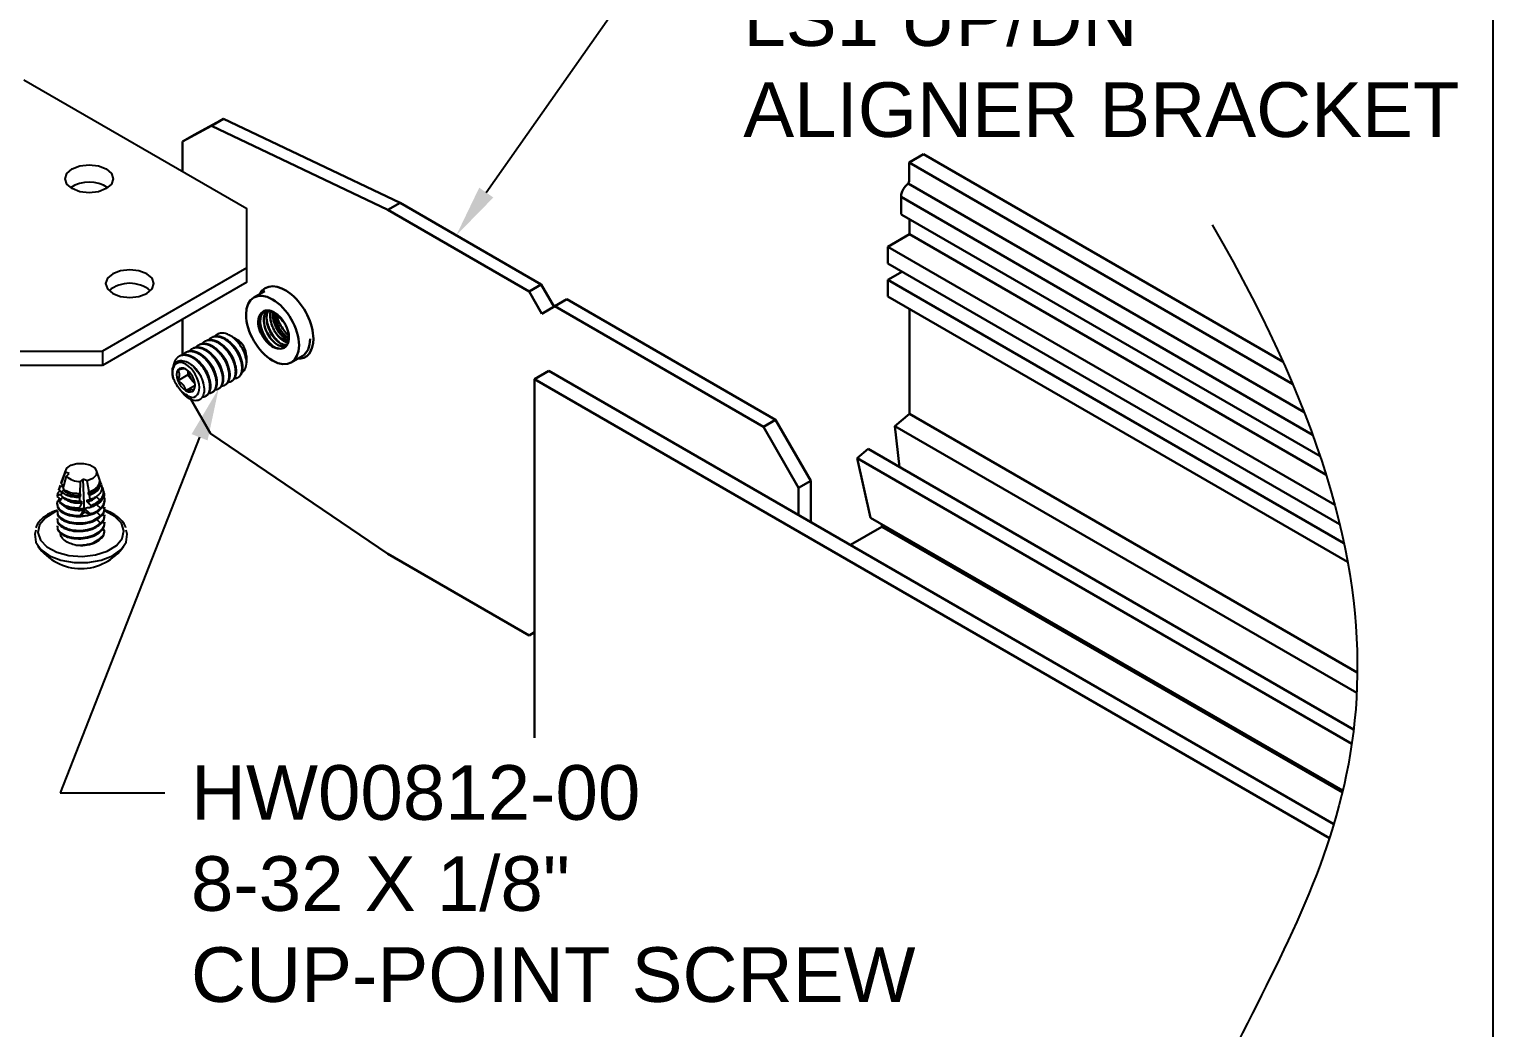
# Model space of a CAD drawing. Extents: x -1.2 to 11.7, y -13.3 to 0.
# Drawn here: x 6.42 to 11.46, y -6.91 to -3.47 of the extents above; entities that cross this region are included whole.
import ezdxf
from ezdxf import colors
from ezdxf.entities.mleader import LeaderData, LeaderLine
from ezdxf.math import Vec2, Vec3

# ---------------------------------------------------------------- set-up
doc = ezdxf.new("R2010")
doc.units = 0
doc.header["$LTSCALE"] = 0.5
doc.header["$MEASUREMENT"] = 0
for name, color, linetype in [('Brackets', 181, 'CONTINUOUS'), ('Dimension', 10, 'CONTINUOUS'), ('FAB DWG', 221, 'CONTINUOUS'), ('Hardware', 242, 'CONTINUOUS'), ('Housing', 150, 'CONTINUOUS'), ('Mounting', 4, 'CONTINUOUS')]:
    doc.layers.add(name, color=color, linetype=linetype)
doc.layers.add('Text-Unprinted', color=131, linetype='CONTINUOUS', plot=False)
doc.styles.get("Standard").update_dxf_attribs({"font": 'arial.ttf'})

msp = doc.modelspace()

# ---------------------------------------------------------------- linework, layer by layer
at = {"layer": 'Brackets', "lineweight": 30, "transparency": 16777216, "extrusion": (1.72083e-15, 0.816497, 0.57735)}
for p, q in [((6.9442, -3.8584), (7.0437, -3.8041)), ((6.9859, -3.8343), (7.0854, -3.78)), ((7.0854, -3.78), (7.0437, -3.8041)), ((7.0437, -3.8041), (7.6513, -4.0935)), ((7.0854, -3.78), (7.693, -4.0694)), ((6.9859, -3.8343), (6.9442, -3.8584)), ((6.9442, -3.9611), (6.9442, -3.8584)), ((7.693, -4.0694), (7.6513, -4.0935)), ((7.693, -4.0694), (8.1791, -4.3501)), ((7.6513, -4.0935), (8.1374, -4.3742)), ((7.1894, -4.3949), (7.2275, -4.3729)), ((8.1791, -4.3501), (8.1374, -4.3742)), ((8.1374, -4.3742), (8.1816, -4.4507)), ((8.1791, -4.3501), (8.2233, -4.4266)), ((8.1816, -4.4507), (8.2258, -4.4252)), ((8.2675, -4.4011), (8.2258, -4.4252)), ((8.2258, -4.4252), (8.944, -4.8398)), ((8.2675, -4.4011), (8.9857, -4.8158)), ((6.9442, -4.5929), (6.9442, -4.4695)), ((7.3184, -4.6184), (7.3565, -4.5963)), ((7.0406, -4.8632), (6.9726, -4.7454)), ((8.9857, -4.8158), (8.944, -4.8398)), ((8.9857, -4.8158), (9.1072, -5.0262)), ((7.6513, -5.2774), (7.0406, -4.8632)), ((8.944, -4.8398), (9.0655, -5.0503)), ((9.1072, -5.0262), (9.0655, -5.0503)), ((9.1072, -5.0262), (9.1072, -5.1675)), ((9.0655, -5.0503), (9.0655, -5.1434)), ((8.1374, -5.5581), (7.6513, -5.2774)), ((8.156, -5.5473), (8.1374, -5.5581))]:
    msp.add_line(p, q, dxfattribs=at)
at = {"layer": 'Brackets', "lineweight": 30, "transparency": 16777216, "extrusion": (-6.4674e-17, -1.65537e-16, -1)}
msp.add_ellipse((7.2539, -4.5066), major_axis=(-0.0645, 0.1117), ratio=0.57735, start_param=-0.785398, end_param=2.356194, dxfattribs=at)
at = {"layer": 'Brackets', "lineweight": 30, "transparency": 16777216}
for centre, major_axis, start_param, end_param in [((7.2977, -4.4813), (-0.0685, 0.1186), -2.356194, 0.343428), ((7.2539, -4.5066), (-0.035, 0.0606), 0.094528, 0.785398), ((7.2539, -4.5066), (0.035, -0.0606), -2.356194, -0.33992), ((7.292, -4.4846), (0.035, -0.0606), -1.337844, -0.443283), ((7.2977, -4.4813), (0.0685, -0.1186), -0.343428, 0.785398)]:
    msp.add_ellipse(centre, major_axis=major_axis, ratio=0.57735, start_param=start_param, end_param=end_param, dxfattribs=at)
at = {"layer": 'Brackets', "lineweight": 30, "transparency": 16777216, "extrusion": (-1.64541e-16, -1.59096e-16, -1)}
msp.add_ellipse((7.2539, -4.5066), major_axis=(0.0645, -0.1117), ratio=0.57735, start_param=-0.785398, end_param=2.356194, dxfattribs=at)
at = {"layer": 'Brackets', "lineweight": 30, "transparency": 16777216, "extrusion": (-2.44089e-16, -7.6826e-17, -1)}
msp.add_ellipse((7.2539, -4.5066), major_axis=(0.041, -0.071), ratio=0.57735, start_param=-1.842693, end_param=-1.057295, dxfattribs=at)
at = {"layer": 'Brackets', "lineweight": 30, "transparency": 16777216, "extrusion": (-9.61481e-17, -5.55112e-17, -1)}
msp.add_ellipse((7.292, -4.4846), major_axis=(0.0645, -0.1117), ratio=0.57735, start_param=-0.785398, end_param=0, dxfattribs=at)
at = {"layer": 'Brackets', "lineweight": 30, "transparency": 16777216}
for points, knots in [([(7.2752, -4.5705), (7.2699, -4.5701), (7.2641, -4.5681), (7.252, -4.561), (7.246, -4.5559), (7.2347, -4.5434), (7.2296, -4.5361), (7.2208, -4.5201), (7.2172, -4.5115), (7.2125, -4.4942), (7.2113, -4.4858), (7.2114, -4.4766), (7.2114, -4.4753), (7.2115, -4.474)], [0, 0, 0, 0, 0.0272811, 0.0272811, 0.0550337, 0.0550337, 0.0823102, 0.0823102, 0.1100262, 0.1100262, 0.1372993, 0.1372993, 0.1418598, 0.1418598, 0.1418598, 0.1418598]), ([(7.2115, -4.474), (7.2118, -4.4675), (7.2131, -4.4616), (7.2174, -4.4512), (7.2205, -4.4468), (7.2242, -4.4436)], [0.14185978, 0.14185978, 0.14185978, 0.14185978, 0.16497891, 0.16497891, 0.18834457, 0.18834457, 0.18834457, 0.18834457]), ([(7.2157, -4.4482), (7.2178, -4.4457), (7.2199, -4.444), (7.2265, -4.44), (7.232, -4.4387), (7.2446, -4.4395), (7.2515, -4.4418), (7.2627, -4.448), (7.2667, -4.4507), (7.2747, -4.4571), (7.2786, -4.4608), (7.2823, -4.4648)], [0.0808121, 0.0808121, 0.0808121, 0.0808121, 0.1057181, 0.1057181, 0.1674943, 0.1674943, 0.2326635, 0.2326635, 0.2699734, 0.2699734, 0.3074153, 0.3074153, 0.3074153, 0.3074153]), ([(7.2965, -4.4859), (7.2941, -4.482), (7.2915, -4.4783), (7.283, -4.4674), (7.2765, -4.461), (7.2631, -4.4507), (7.2563, -4.4469), (7.243, -4.4423), (7.2366, -4.4414), (7.2251, -4.4427), (7.22, -4.4448), (7.2157, -4.4482)], [0.6437001, 0.6437001, 0.6437001, 0.6437001, 0.6574438, 0.6574438, 0.6852398, 0.6852398, 0.7122749, 0.7122749, 0.7385172, 0.7385172, 0.764311, 0.764311, 0.764311, 0.764311]), ([(7.224, -4.4667), (7.2238, -4.4703), (7.2239, -4.4741), (7.2249, -4.4863), (7.2269, -4.495), (7.233, -4.5121), (7.237, -4.5202), (7.2467, -4.5354), (7.2522, -4.5422), (7.2639, -4.5532), (7.2699, -4.5573), (7.2817, -4.5627), (7.2873, -4.5638), (7.2973, -4.5627), (7.3016, -4.5605), (7.3051, -4.5568), (7.3053, -4.5565), (7.3055, -4.5563)], [0.370611, 0.370611, 0.370611, 0.370611, 0.3834609, 0.3834609, 0.411155, 0.411155, 0.4382411, 0.4382411, 0.4659552, 0.4659552, 0.4930275, 0.4930275, 0.5207618, 0.5207618, 0.5478221, 0.5478221, 0.5496492, 0.5496492, 0.5496492, 0.5496492]), ([(7.2317, -4.442), (7.2291, -4.4458), (7.2271, -4.4503), (7.2248, -4.459), (7.2242, -4.4627), (7.224, -4.4667)], [0.33578526, 0.33578526, 0.33578526, 0.33578526, 0.35635921, 0.35635921, 0.37061103, 0.37061103, 0.37061103, 0.37061103]), ([(7.3046, -4.5573), (7.3027, -4.5577), (7.3008, -4.5579), (7.2934, -4.5577), (7.2877, -4.556), (7.2757, -4.5494), (7.2696, -4.5446), (7.2582, -4.5325), (7.253, -4.5253), (7.2439, -4.5096), (7.2402, -4.5011), (7.2351, -4.4839), (7.2337, -4.4753), (7.2334, -4.4652), (7.2334, -4.4632), (7.2336, -4.4612)], [0.4283667, 0.4283667, 0.4283667, 0.4283667, 0.4391894, 0.4391894, 0.4664686, 0.4664686, 0.4939308, 0.4939308, 0.5212155, 0.5212155, 0.5486422, 0.5486422, 0.5759336, 0.5759336, 0.5829922, 0.5829922, 0.5829922, 0.5829922]), ([(7.2336, -4.4612), (7.2339, -4.4555), (7.2349, -4.4502), (7.2371, -4.4443), (7.2376, -4.4431), (7.2381, -4.442)], [0.58299217, 0.58299217, 0.58299217, 0.58299217, 0.60332517, 0.60332517, 0.60848319, 0.60848319, 0.60848319, 0.60848319]), ([(7.2459, -4.4539), (7.2457, -4.4581), (7.2459, -4.4624), (7.2473, -4.4753), (7.2494, -4.4841), (7.2545, -4.4974), (7.2566, -4.5021), (7.2611, -4.5106), (7.2635, -4.5145), (7.2661, -4.5183)], [0.31479322, 0.31479322, 0.31479322, 0.31479322, 0.32045599, 0.32045599, 0.33113607, 0.33113607, 0.33697009, 0.33697009, 0.34231083, 0.34231083, 0.34231083, 0.34231083]), ([(7.2473, -4.4438), (7.2472, -4.4442), (7.2471, -4.4447), (7.2464, -4.4479), (7.2461, -4.4509), (7.2459, -4.4539)], [0.309942774, 0.309942774, 0.309942774, 0.309942774, 0.310582825, 0.310582825, 0.314793221, 0.314793221, 0.314793221, 0.314793221]), ([(7.3097, -4.543), (7.3082, -4.5424), (7.3066, -4.5417), (7.2996, -4.538), (7.2939, -4.5339), (7.2832, -4.5233), (7.2781, -4.517), (7.2688, -4.5025), (7.2647, -4.4945), (7.2586, -4.478), (7.2565, -4.4697), (7.2547, -4.4562), (7.2545, -4.4512), (7.2547, -4.4466)], [0.1369066, 0.1369066, 0.1369066, 0.1369066, 0.1441572, 0.1441572, 0.1696395, 0.1696395, 0.1954074, 0.1954074, 0.2221503, 0.2221503, 0.2485381, 0.2485381, 0.266115, 0.266115, 0.266115, 0.266115]), ([(7.2597, -4.4492), (7.2598, -4.4501), (7.2599, -4.4511), (7.2611, -4.4613), (7.2636, -4.4708), (7.2706, -4.4889), (7.2753, -4.498), (7.2869, -4.515), (7.2932, -4.5221), (7.3031, -4.5307), (7.3067, -4.5334), (7.3104, -4.5357)], [0.11971588, 0.11971588, 0.11971588, 0.11971588, 0.1217089, 0.1217089, 0.13975364, 0.13975364, 0.15645386, 0.15645386, 0.1716941, 0.1716941, 0.17956709, 0.17956709, 0.17956709, 0.17956709]), ([(7.2657, -4.4529), (7.2664, -4.4553), (7.2671, -4.4577), (7.2701, -4.4671), (7.273, -4.4742), (7.2801, -4.4885), (7.2844, -4.4957), (7.2935, -4.5089), (7.2985, -4.515), (7.3058, -4.5227), (7.3081, -4.525), (7.3103, -4.5271)], [3.4890389, 3.4890389, 3.4890389, 3.4890389, 3.5767861, 3.5767861, 3.8181039, 3.8181039, 4.0679932, 4.0679932, 4.3172574, 4.3172574, 4.4320235, 4.4320235, 4.4320235, 4.4320235]), ([(7.2661, -4.5183), (7.2711, -4.5256), (7.2768, -4.5321), (7.2886, -4.5423), (7.2946, -4.5461), (7.303, -4.5493), (7.3055, -4.55), (7.308, -4.5503)], [0, 0, 0, 0, 0.02756363, 0.02756363, 0.05479452, 0.05479452, 0.06707465, 0.06707465, 0.06707465, 0.06707465]), ([(7.3097, -4.5209), (7.3108, -4.5287), (7.311, -4.5379), (7.3075, -4.553), (7.3048, -4.5585), (7.2971, -4.567), (7.2921, -4.5698), (7.2828, -4.5714), (7.2791, -4.5713), (7.2752, -4.5705)], [0, 0, 0, 0, 0.02686857, 0.02686857, 0.04786136, 0.04786136, 0.06949624, 0.06949624, 0.08243769, 0.08243769, 0.08243769, 0.08243769])]:
    msp.add_open_spline(points, degree=3, knots=knots, dxfattribs=at)
for points, weights, knots in [([(7.257, -4.5639), (7.2381, -4.549), (7.2249, -4.5234), (7.2142, -4.5028), (7.2114, -4.4817)], [0.981239476971, 0.934837155662, 1, 0.946926223373, 0.967862127937], [0.40119959, 0.40119959, 0.40119959, 0.40833333, 0.40833333, 0.41414362, 0.41414362, 0.41414362]), ([(7.2791, -4.5512), (7.2602, -4.5362), (7.247, -4.5106), (7.2363, -4.4901), (7.2335, -4.469)], [0.981239476979, 0.934837155656, 1, 0.946926223363, 0.967862127944], [0.46786626, 0.46786626, 0.46786626, 0.475, 0.475, 0.48081028, 0.48081028, 0.48081028]), ([(7.303, -4.5398), (7.283, -4.5248), (7.2691, -4.4979), (7.2558, -4.4721), (7.2548, -4.4467)], [0.986116050117, 0.931605709243, 1, 0.934405970128, 0.981858454466], [0.53417916, 0.53417916, 0.53417916, 0.54166667, 0.54166667, 0.54884761, 0.54884761, 0.54884761])]:
    msp.add_rational_spline(points, weights, degree=2, knots=knots, dxfattribs=at)
at = {"layer": 'Dimension', "transparency": 16777216}
msp.add_open_spline([(10.4894, -4.1445), (11.2953, -5.5314), (10.5959, -6.9226), (9.8965, -8.3138), (11.0604, -9.9153)], degree=3, knots=[0.08847, 0.08847, 0.08847, 0.08847, 1, 2, 2, 2, 2], dxfattribs=at)
at = {"layer": 'Hardware', "linetype": 'Continuous', "lineweight": 25, "transparency": 16777216, "extrusion": (1.72083e-15, 0.816497, 0.57735)}
for p, q in [((7.0445, -4.5329), (7.0417, -4.5345)), ((7.0652, -4.5209), (7.0638, -4.5217)), ((7.116, -4.5306), (7.1071, -4.5254)), ((7.1324, -4.5401), (7.1206, -4.5332)), ((6.9561, -4.5839), (6.9533, -4.5855)), ((6.9782, -4.5711), (6.9754, -4.5727)), ((7.0003, -4.5584), (6.9975, -4.56)), ((7.0224, -4.5456), (7.0196, -4.5472)), ((6.934, -4.5967), (6.9312, -4.5983)), ((7.1642, -4.5951), (7.1642, -4.6203)), ((6.9626, -4.6614), (6.928, -4.6813)), ((6.9626, -4.6469), (6.9626, -4.6614)), ((6.9626, -4.6614), (6.9764, -4.6785)), ((6.9764, -4.6785), (6.9873, -4.6921)), ((7.1154, -4.6813), (7.1127, -4.6829)), ((7.1375, -4.6685), (7.1348, -4.6701)), ((6.9872, -4.6974), (6.9557, -4.7157)), ((7.027, -4.7323), (7.0243, -4.7339)), ((7.0491, -4.7195), (7.0464, -4.7211)), ((7.0712, -4.7068), (7.0685, -4.7084)), ((7.0933, -4.694), (7.0906, -4.6956)), ((7.0049, -4.7451), (7.0048, -4.7452))]:
    msp.add_line(p, q, dxfattribs=at)
at = {"layer": 'Hardware', "linetype": 'Continuous', "lineweight": 25, "transparency": 16777216}
for p, q in [((6.5397, -4.9956), (6.5256, -5.0352)), ((6.5256, -5.0352), (6.5291, -5.0382)), ((6.5407, -4.9905), (6.5267, -5.03)), ((6.5325, -5.0525), (6.5443, -5.0095)), ((6.554, -5.0012), (6.5397, -4.9956)), ((6.5443, -5.0095), (6.554, -5.0012)), ((6.5921, -5.0282), (6.5903, -5.0705)), ((6.6018, -5.0199), (6.5921, -5.0282)), ((6.6059, -5.1343), (6.6018, -5.0199)), ((6.6162, -5.0255), (6.6018, -5.0199)), ((6.6221, -5.065), (6.6162, -5.0255)), ((6.6579, -5.0197), (6.6475, -4.9905)), ((6.6573, -5.0362), (6.6484, -5.0497)), ((6.6592, -5.0374), (6.6592, -5.0272)), ((6.6648, -5.0391), (6.6597, -5.0247)), ((6.5216, -5.0465), (6.518, -5.0565)), ((6.5227, -5.0413), (6.5193, -5.051)), ((6.5236, -5.0416), (6.5216, -5.0465)), ((6.5259, -5.0766), (6.5292, -5.0646)), ((6.5898, -5.082), (6.5891, -5.0969)), ((6.5926, -5.0767), (6.5898, -5.082)), ((6.5903, -5.0705), (6.5915, -5.0703)), ((6.6236, -5.0753), (6.6199, -5.0718)), ((6.621, -5.0651), (6.6221, -5.065)), ((6.6259, -5.0906), (6.6236, -5.0753)), ((6.648, -5.0561), (6.6507, -5.0587)), ((6.648, -5.0816), (6.6595, -5.0926)), ((6.6722, -5.0601), (6.67, -5.054)), ((6.5121, -5.1044), (6.5121, -5.1076)), ((6.5121, -5.1299), (6.5121, -5.1331)), ((6.5204, -5.0977), (6.5327, -5.1073)), ((6.5882, -5.1186), (6.588, -5.1232)), ((6.588, -5.1232), (6.588, -5.1232)), ((6.6059, -5.1343), (6.592, -5.1461)), ((6.6264, -5.1423), (6.6059, -5.1343)), ((6.6298, -5.1164), (6.629, -5.111)), ((6.648, -5.1072), (6.662, -5.1206)), ((6.648, -5.1327), (6.662, -5.1461)), ((6.6761, -5.0948), (6.6761, -5.0916)), ((6.6761, -5.1203), (6.6761, -5.1171)), ((6.5121, -5.1554), (6.5121, -5.1586)), ((6.5121, -5.1809), (6.5121, -5.1841)), ((6.648, -5.1582), (6.662, -5.1716)), ((6.6761, -5.1459), (6.6761, -5.1427)), ((6.6761, -5.1714), (6.6761, -5.1682))]:
    msp.add_line(p, q, dxfattribs=at)
at = {"layer": 'Hardware', "linetype": 'Continuous', "lineweight": 25, "transparency": 16777216, "flags": 128}
for points in [[(6.5397, -4.9956), (6.5454, -4.9827), (6.5598, -4.9723), (6.5803, -4.9663), (6.6034, -4.9658), (6.6247, -4.9707), (6.6406, -4.9803), (6.6482, -4.9929), (6.6462, -5.0061), (6.6348, -5.0177), (6.6162, -5.0255)], [(6.5134, -5.1294), (6.5033, -5.1335), (6.4717, -5.153), (6.452, -5.1772), (6.4463, -5.2037), (6.455, -5.2299), (6.4773, -5.2533), (6.5111, -5.2716), (6.553, -5.2829), (6.5989, -5.2863), (6.6444, -5.2812), (6.685, -5.2683), (6.7166, -5.2488), (6.7363, -5.2246), (6.742, -5.1981), (6.7333, -5.1719), (6.7109, -5.1485), (6.6772, -5.1302)], [(6.4387, -5.196), (6.4351, -5.2099), (6.4388, -5.2373), (6.4562, -5.2628), (6.486, -5.2842), (6.5253, -5.2996), (6.5708, -5.3076), (6.6183, -5.3075), (6.6637, -5.2994), (6.7029, -5.2839), (6.7325, -5.2624), (6.7497, -5.2368), (6.7531, -5.2095), (6.7494, -5.1955)]]:
    msp.add_lwpolyline(points, dxfattribs=at)
at = {"layer": 'Hardware', "linetype": 'Continuous', "lineweight": 25, "transparency": 16777216}
for centre, radius, start, end in [((6.5892, -4.9653), 0.063, 224.5631, 272.6955), ((6.6369, -5.0273), 0.0223, 336.2735, 19.7425), ((6.5901, -5.0114), 0.1118, 239.0827, 268.9145), ((6.5944, -5.0103), 0.1358, 268.996, 283.6435), ((6.5941, -5.1149), 0.1334, 262.5836, 289.5865), ((6.5941, -5.1473), 0.1806, 215.0831, 324.9169)]:
    msp.add_arc(centre, radius, start, end, dxfattribs=at)
for centre, major_axis, ratio, start_param, end_param in [((7.1062, -4.5919), (-0.041, 0.071), 0.57735, -0.401026, 0), ((7.1206, -4.5836), (-0.0309, 0.0534), 0.57735, -1.337223, -0.737716), ((7.1324, -4.5768), (-0.0225, 0.0389), 0.57735, -2.356194, -0.785398), ((6.9557, -4.6788), (0.0328, -0.0568), 0.57735, -0.334458, 4.261449), ((6.9557, -4.6788), (-0.0226, 0.0391), 0.57735, -0.785398, 0.261799), ((6.9557, -4.6788), (-0.0226, 0.0391), 0.57735, 0.261799, 1.308997), ((6.9557, -4.6788), (0.0226, -0.0391), 0.57735, -1.832596, -0.785398), ((6.9557, -4.6788), (-0.0226, 0.0391), 0.57735, -1.832596, -0.785398), ((6.9902, -4.6589), (0.0195, -0.0338), 0.57735, -2.231432, -1.308997), ((6.9902, -4.6589), (0.0195, -0.0338), 0.57735, -1.308997, -0.910161), ((6.9557, -4.6788), (0.0226, -0.0391), 0.57735, 0.261799, 1.308997), ((6.9557, -4.6788), (0.0226, -0.0391), 0.57735, -0.785398, 0.261799), ((6.9638, -4.6741), (0.041, -0.071), 0.57735, -0.735972, 0.049426), ((6.5941, -4.8045), (0.0345, 0.4644), 0.11879, 2.106865, 2.124296), ((6.5941, -4.8045), (0.0435, 0.5851), 0.11879, 2.061924, 2.068646), ((6.5941, -4.8045), (0.0568, 0.413), 0.076924, 2.224563, 2.242331), ((6.5941, -4.8045), (-0.0516, 0.455), 0.087058, 2.184743, 2.202005), ((6.5941, -4.8045), (0.0345, 0.4644), 0.11879, 4.107927, 4.125516), ((6.5941, -4.8045), (0.0716, 0.5203), 0.076924, 2.179959, 2.186779), ((6.5941, -4.8045), (-0.0516, 0.455), 0.087058, 2.254986, 2.273088), ((6.5941, -4.8045), (-0.0516, 0.455), 0.087058, 2.328929, 2.348117), ((6.5941, -4.8045), (0.0345, 0.4644), 0.11879, 3.958698, 3.978337), ((6.5941, -4.8045), (0.0345, 0.4644), 0.11879, 4.035415, 4.053894), ((6.5941, -4.8045), (0.0435, 0.5851), 0.11879, 4.105801, 4.111201), ((6.5941, -4.8045), (-0.0651, 0.5733), 0.087058, 2.197793, 2.199315)]:
    msp.add_ellipse(centre, major_axis=major_axis, ratio=ratio, start_param=start_param, end_param=end_param, dxfattribs=at)
at = {"layer": 'Hardware', "linetype": 'Continuous', "lineweight": 25, "transparency": 16777216, "extrusion": (4.80741e-17, 2.77556e-17, -1)}
msp.add_ellipse((6.9557, -4.6788), major_axis=(-0.0309, 0.0534), ratio=0.57735, start_param=-2.356194, end_param=-1.570796, dxfattribs=at)
at = {"layer": 'Hardware', "linetype": 'Continuous', "lineweight": 25, "transparency": 16777216, "extrusion": (7.21111e-17, 4.16334e-17, -1)}
msp.add_ellipse((6.9617, -4.6805), major_axis=(-0.0322, 0.0559), ratio=0.57735, start_param=-2.673432, end_param=-2.22451, dxfattribs=at)
at = {"layer": 'Hardware', "linetype": 'Continuous', "lineweight": 25, "transparency": 16777216}
for points, weights, knots in [([(7.1237, -4.6733), (7.1298, -4.673), (7.1348, -4.6701), (7.1504, -4.6611), (7.149, -4.6342), (7.1476, -4.6072), (7.1292, -4.5786), (7.1109, -4.55), (7.0855, -4.5369), (7.0601, -4.5239), (7.0417, -4.5345), (7.0368, -4.5373), (7.033, -4.5417)], [0.966132343131, 0.974571886263, 1, 0.923879532511, 1, 0.923879532511, 1, 0.923879532511, 1, 0.923879532511, 1, 0.978593586385, 0.969226892414], [0.28702707, 0.28702707, 0.28702707, 0.29166667, 0.29166667, 0.30555556, 0.30555556, 0.31944444, 0.31944444, 0.33333333, 0.33333333, 0.34722222, 0.34722222, 0.35112802, 0.35112802, 0.35112802]), ([(7.1375, -4.6685), (7.1531, -4.6595), (7.1518, -4.6326), (7.1504, -4.6056), (7.132, -4.577), (7.1136, -4.5484), (7.0882, -4.5353), (7.0628, -4.5223), (7.0445, -4.5329)], [1, 0.923879532511, 1, 0.923879532511, 1, 0.923879532511, 1, 0.923879532511, 1], [0.18055556, 0.18055556, 0.18055556, 0.19444444, 0.19444444, 0.20833333, 0.20833333, 0.22222222, 0.22222222, 0.23611111, 0.23611111, 0.23611111]), ([(7.0845, -4.5173), (7.0728, -4.5165), (7.0638, -4.5217), (7.0589, -4.5245), (7.0551, -4.529)], [0.961956440463, 0.9611431332, 1, 0.978593586387, 0.969226892415], [0.22902131, 0.22902131, 0.22902131, 0.23611111, 0.23611111, 0.24001691, 0.24001691, 0.24001691]), ([(7.0353, -4.7243), (7.0414, -4.724), (7.0464, -4.7211), (7.062, -4.7121), (7.0606, -4.6852), (7.0592, -4.6583), (7.0409, -4.6296), (7.0225, -4.601), (6.9971, -4.588), (6.9717, -4.5749), (6.9533, -4.5855), (6.9485, -4.5883), (6.9446, -4.5928)], [0.966132343132, 0.974571886264, 1, 0.923879532511, 1, 0.923879532511, 1, 0.923879532511, 1, 0.923879532511, 1, 0.978593586386, 0.969226892415], [0.73147151, 0.73147151, 0.73147151, 0.73611111, 0.73611111, 0.75, 0.75, 0.76388889, 0.76388889, 0.77777778, 0.77777778, 0.79166667, 0.79166667, 0.79557247, 0.79557247, 0.79557247]), ([(7.0491, -4.7195), (7.0647, -4.7105), (7.0634, -4.6836), (7.062, -4.6567), (7.0436, -4.6281), (7.0253, -4.5994), (6.9999, -4.5864), (6.9745, -4.5733), (6.9561, -4.5839)], [1, 0.923879532511, 1, 0.923879532511, 1, 0.923879532511, 1, 0.923879532511, 1], [0.625, 0.625, 0.625, 0.63888889, 0.63888889, 0.65277778, 0.65277778, 0.66666667, 0.66666667, 0.68055556, 0.68055556, 0.68055556]), ([(7.0574, -4.7116), (7.0635, -4.7112), (7.0685, -4.7084), (7.0841, -4.6994), (7.0827, -4.6724), (7.0813, -4.6455), (7.063, -4.6169), (7.0446, -4.5883), (7.0192, -4.5752), (6.9938, -4.5621), (6.9754, -4.5727), (6.9706, -4.5756), (6.9667, -4.58)], [0.966132343132, 0.974571886263, 1, 0.923879532511, 1, 0.923879532511, 1, 0.923879532511, 1, 0.923879532511, 1, 0.978593586385, 0.969226892414], [0.6203604, 0.6203604, 0.6203604, 0.625, 0.625, 0.63888889, 0.63888889, 0.65277778, 0.65277778, 0.66666667, 0.66666667, 0.68055556, 0.68055556, 0.68446136, 0.68446136, 0.68446136]), ([(7.0712, -4.7068), (7.0868, -4.6978), (7.0855, -4.6708), (7.0841, -4.6439), (7.0657, -4.6153), (7.0474, -4.5867), (7.022, -4.5736), (6.9966, -4.5605), (6.9782, -4.5711)], [1, 0.923879532511, 1, 0.923879532511, 1, 0.923879532511, 1, 0.923879532511, 1], [0.51388889, 0.51388889, 0.51388889, 0.52777778, 0.52777778, 0.54166667, 0.54166667, 0.55555556, 0.55555556, 0.56944444, 0.56944444, 0.56944444]), ([(7.0795, -4.6988), (7.0856, -4.6985), (7.0906, -4.6956), (7.1062, -4.6866), (7.1048, -4.6597), (7.1034, -4.6327), (7.0851, -4.6041), (7.0667, -4.5755), (7.0413, -4.5624), (7.0159, -4.5494), (6.9975, -4.56), (6.9927, -4.5628), (6.9888, -4.5673)], [0.966132343131, 0.974571886262, 1, 0.923879532511, 1, 0.923879532511, 1, 0.923879532511, 1, 0.923879532511, 1, 0.978593586386, 0.969226892415], [0.50924929, 0.50924929, 0.50924929, 0.51388889, 0.51388889, 0.52777778, 0.52777778, 0.54166667, 0.54166667, 0.55555556, 0.55555556, 0.56944444, 0.56944444, 0.57335024, 0.57335024, 0.57335024]), ([(7.0933, -4.694), (7.1089, -4.685), (7.1076, -4.6581), (7.1062, -4.6312), (7.0878, -4.6025), (7.0694, -4.5739), (7.0441, -4.5609), (7.0187, -4.5478), (7.0003, -4.5584)], [1, 0.923879532511, 1, 0.923879532511, 1, 0.923879532511, 1, 0.923879532511, 1], [0.40277778, 0.40277778, 0.40277778, 0.41666667, 0.41666667, 0.43055556, 0.43055556, 0.44444444, 0.44444444, 0.45833333, 0.45833333, 0.45833333]), ([(7.1016, -4.686), (7.1077, -4.6857), (7.1127, -4.6829), (7.1283, -4.6739), (7.1269, -4.6469), (7.1255, -4.62), (7.1071, -4.5914), (7.0888, -4.5628), (7.0634, -4.5497), (7.038, -4.5366), (7.0196, -4.5472), (7.0147, -4.55), (7.0109, -4.5545)], [0.966132343131, 0.974571886263, 1, 0.923879532511, 1, 0.923879532511, 1, 0.923879532511, 1, 0.923879532511, 1, 0.978593586387, 0.969226892415], [0.39813818, 0.39813818, 0.39813818, 0.40277778, 0.40277778, 0.41666667, 0.41666667, 0.43055556, 0.43055556, 0.44444444, 0.44444444, 0.45833333, 0.45833333, 0.46223913, 0.46223913, 0.46223913]), ([(7.1154, -4.6813), (7.131, -4.6723), (7.1297, -4.6453), (7.1283, -4.6184), (7.1099, -4.5898), (7.0915, -4.5612), (7.0661, -4.5481), (7.0407, -4.535), (7.0224, -4.5456)], [1, 0.923879532511, 1, 0.923879532511, 1, 0.923879532511, 1, 0.923879532511, 1], [0.29166667, 0.29166667, 0.29166667, 0.30555556, 0.30555556, 0.31944444, 0.31944444, 0.33333333, 0.33333333, 0.34722222, 0.34722222, 0.34722222]), ([(7.1028, -4.6337), (7.0992, -4.6178), (7.0887, -4.602), (7.0822, -4.5923), (7.074, -4.5845)], [0.97171719395, 0.94264906426, 1, 0.963655602872, 0.962017119835], [0.42009134, 0.42009134, 0.42009134, 0.43055556, 0.43055556, 0.43718693, 0.43718693, 0.43718693]), ([(7.1249, -4.621), (7.1213, -4.605), (7.1108, -4.5893), (7.1043, -4.5795), (7.0961, -4.5717)], [0.971717193947, 0.942649064264, 1, 0.963655602861, 0.962017119834], [0.30898023, 0.30898023, 0.30898023, 0.31944444, 0.31944444, 0.32607582, 0.32607582, 0.32607582]), ([(7.147, -4.6082), (7.1434, -4.5923), (7.1329, -4.5765), (7.1264, -4.5667), (7.1182, -4.5589)], [0.971717193944, 0.942649064267, 1, 0.963655602871, 0.962017119834], [0.19786912, 0.19786912, 0.19786912, 0.20833333, 0.20833333, 0.21496471, 0.21496471, 0.21496471]), ([(7.0126, -4.7371), (7.0191, -4.7369), (7.0243, -4.7339), (7.0399, -4.7249), (7.0385, -4.698), (7.0371, -4.671), (7.0188, -4.6424), (7.0004, -4.6138), (6.975, -4.6007), (6.9496, -4.5876), (6.9312, -4.5983), (6.915, -4.6077), (6.912, -4.6319)], [0.965272699046, 0.973202634498, 1, 0.923879532511, 1, 0.923879532511, 1, 0.923879532511, 1, 0.923879532511, 1, 0.931919342098, 0.985618702981], [0.84233279, 0.84233279, 0.84233279, 0.84722222, 0.84722222, 0.86111111, 0.86111111, 0.875, 0.875, 0.88888889, 0.88888889, 0.90277778, 0.90277778, 0.91519973, 0.91519973, 0.91519973]), ([(7.027, -4.7323), (7.0426, -4.7233), (7.0413, -4.6964), (7.0399, -4.6694), (7.0215, -4.6408), (7.0032, -4.6122), (6.9778, -4.5991), (6.9524, -4.5861), (6.934, -4.5967)], [1, 0.923879532511, 1, 0.923879532511, 1, 0.923879532511, 1, 0.923879532511, 1], [0.73611111, 0.73611111, 0.73611111, 0.75, 0.75, 0.76388889, 0.76388889, 0.77777778, 0.77777778, 0.79166667, 0.79166667, 0.79166667]), ([(7.0154, -4.6904), (7.0129, -4.6719), (7.0003, -4.653), (6.9889, -4.6359), (6.9734, -4.6259)], [0.985403995541, 0.932055756297, 1, 0.937821248842, 0.9772235106], [0.86260294, 0.86260294, 0.86260294, 0.875, 0.875, 0.88634509, 0.88634509, 0.88634509]), ([(7.0365, -4.672), (7.0329, -4.656), (7.0224, -4.6403), (7.0159, -4.6305), (7.0077, -4.6227)], [0.971717193953, 0.942649064258, 1, 0.963655602874, 0.962017119835], [0.75342468, 0.75342468, 0.75342468, 0.76388889, 0.76388889, 0.77052026, 0.77052026, 0.77052026]), ([(7.0586, -4.6593), (7.055, -4.6433), (7.0445, -4.6275), (7.038, -4.6178), (7.0298, -4.61)], [0.971717193951, 0.942649064259, 1, 0.963655602849, 0.962017119832], [0.64231356, 0.64231356, 0.64231356, 0.65277778, 0.65277778, 0.65940915, 0.65940915, 0.65940915]), ([(7.0807, -4.6465), (7.0771, -4.6305), (7.0666, -4.6148), (7.0601, -4.605), (7.0519, -4.5972)], [0.971717193963, 0.942649064248, 1, 0.96365560286, 0.962017119833], [0.53120245, 0.53120245, 0.53120245, 0.54166667, 0.54166667, 0.54829804, 0.54829804, 0.54829804]), ([(6.9335, -4.7094), (6.9472, -4.7301), (6.9639, -4.741), (6.9653, -4.7419), (6.9666, -4.7427)], [0.971959105886, 0.942411878293, 1, 0.99510734217, 0.990843637404], [0.93393695, 0.93393695, 0.93393695, 0.94444444, 0.94444444, 0.94533716, 0.94533716, 0.94533716])]:
    msp.add_rational_spline(points, weights, degree=2, knots=knots, dxfattribs=at)
for points, knots in [([(7.1499, -4.6515), (7.1514, -4.6507), (7.1527, -4.6497), (7.1579, -4.6453), (7.1608, -4.6404), (7.1645, -4.627), (7.1646, -4.6191), (7.1627, -4.6035), (7.1604, -4.5947), (7.1528, -4.5757), (7.1477, -4.5667), (7.1365, -4.5507), (7.1299, -4.5432), (7.1197, -4.5341), (7.1166, -4.5317), (7.1085, -4.526), (7.1035, -4.5232), (7.0938, -4.5192), (7.089, -4.5179), (7.0845, -4.5173)], [2.154587, 2.154587, 2.154587, 2.154587, 2.31304, 2.31304, 2.849391, 2.849391, 3.473446, 3.473446, 4.173484, 4.173484, 4.976437, 4.976437, 5.856078, 5.856078, 6.231249, 6.231249, 6.819516, 6.819516, 7.39201, 7.39201, 7.39201, 7.39201]), ([(7.116, -4.5306), (7.1195, -4.5326), (7.1231, -4.535), (7.1328, -4.5425), (7.1384, -4.548), (7.1435, -4.5539)], [0.23056084, 0.23056084, 0.23056084, 0.23056084, 0.26434122, 0.26434122, 0.32097852, 0.32097852, 0.32097852, 0.32097852]), ([(6.9118, -4.6711), (6.9106, -4.6665), (6.9098, -4.6619), (6.9088, -4.6522), (6.9089, -4.6477), (6.91, -4.637), (6.9119, -4.6308), (6.9184, -4.6197), (6.9231, -4.6163), (6.9327, -4.6122), (6.9386, -4.6115), (6.9526, -4.6137), (6.9597, -4.6169), (6.9694, -4.6229), (6.9729, -4.6254), (6.9833, -4.6341), (6.9899, -4.6412), (6.9986, -4.6532), (7.0012, -4.6574), (7.0085, -4.6703), (7.0123, -4.6792), (7.0177, -4.6981), (7.0187, -4.7069), (7.0183, -4.7208), (7.0172, -4.7266), (7.0133, -4.7367), (7.0104, -4.7409), (7.0068, -4.7439)], [0.000001, 0.000001, 0.000001, 0.000001, 0.038092, 0.038092, 0.083446, 0.083446, 0.171351, 0.171351, 0.27643, 0.27643, 0.398857, 0.398857, 0.542426, 0.542426, 0.623897, 0.623897, 0.792126, 0.792126, 0.875576, 0.875576, 1.045947, 1.045947, 1.238697, 1.238697, 1.406866, 1.406866, 1.579245, 1.579245, 1.579245, 1.579245]), ([(6.9248, -4.6966), (6.9229, -4.6939), (6.9202, -4.6897), (6.9153, -4.6799), (6.9134, -4.6755), (6.9118, -4.6711)], [-0.08386816, -0.08386816, -0.08386816, -0.08386816, -0.03680943, -0.03680943, -0.000001, -0.000001, -0.000001, -0.000001]), ([(6.9666, -4.7427), (6.969, -4.7432), (6.971, -4.7431), (6.9741, -4.7418), (6.9753, -4.7405), (6.9759, -4.7387)], [0, 0, 0, 0, 0.04552346, 0.04552346, 0.09110237, 0.09110237, 0.09110237, 0.09110237]), ([(6.5256, -5.0352), (6.5256, -5.0341), (6.5257, -5.0324), (6.5268, -5.0308), (6.5272, -5.0302)], [0, 0, 0, 0, 0.597927, 1, 1, 1, 1]), ([(6.648, -5.0561), (6.6524, -5.0513), (6.6589, -5.0439), (6.6582, -5.0357), (6.6579, -5.0329)], [0, 0, 0, 0, 0.662158, 1, 1, 1, 1]), ([(6.6507, -5.0587), (6.654, -5.0544), (6.6608, -5.0457), (6.6629, -5.0335), (6.6597, -5.0269), (6.6588, -5.025)], [0, 0, 0, 0, 0.410283, 0.832713, 1, 1, 1, 1]), ([(6.5209, -5.0869), (6.5182, -5.0897), (6.5106, -5.0977), (6.5118, -5.1127), (6.5238, -5.1288), (6.5449, -5.1395), (6.5688, -5.1451), (6.5843, -5.1453), (6.5919, -5.1454)], [0, 0, 0, 0, 0.111679, 0.314637, 0.509549, 0.710743, 0.858211, 1, 1, 1, 1]), ([(6.5216, -5.0596), (6.5198, -5.0613), (6.5145, -5.0663), (6.5132, -5.0721), (6.5123, -5.0759)], [0, 0, 0, 0, 0.3290711, 1, 1, 1, 1]), ([(6.5268, -5.0735), (6.5248, -5.0738), (6.5214, -5.0743), (6.5165, -5.0752), (6.5137, -5.0757), (6.5123, -5.0759)], [0, 0, 0, 0, 0.417151, 0.708574, 1, 1, 1, 1]), ([(6.5123, -5.0794), (6.5137, -5.0807), (6.5165, -5.0832), (6.5209, -5.087), (6.5239, -5.0894), (6.5254, -5.0907)], [0, 0, 0, 0, 0.328016, 0.656035, 1, 1, 1, 1]), ([(6.518, -5.0565), (6.5181, -5.0559), (6.5182, -5.0542), (6.5193, -5.0525), (6.5201, -5.0513)], [0, 0, 0, 0, 0.303953, 1, 1, 1, 1]), ([(6.518, -5.0565), (6.5192, -5.0575), (6.5227, -5.0607), (6.5264, -5.0637), (6.5289, -5.0659)], [0, 0, 0, 0, 0.311744, 1, 1, 1, 1]), ([(6.5204, -5.0977), (6.5214, -5.0963), (6.5234, -5.0935), (6.5273, -5.088), (6.5303, -5.0839), (6.5323, -5.0813)], [0, 0, 0, 0, 0.252417, 0.504835, 1, 1, 1, 1]), ([(6.5291, -5.0452), (6.5277, -5.0454), (6.5252, -5.0458), (6.5227, -5.0463), (6.5216, -5.0465)], [0, 0, 0, 0, 0.553329, 1, 1, 1, 1]), ([(6.5891, -5.0969), (6.5825, -5.0967), (6.5675, -5.0962), (6.5465, -5.0907), (6.5327, -5.0832), (6.5273, -5.078), (6.5259, -5.0766)], [0, 0, 0, 0, 0.252713, 0.571095, 0.890838, 1, 1, 1, 1]), ([(6.5292, -5.0646), (6.5297, -5.0639), (6.5313, -5.0617), (6.5328, -5.0595), (6.5339, -5.058)], [0, 0, 0, 0, 0.302927, 1, 1, 1, 1]), ([(6.5292, -5.0646), (6.5315, -5.0665), (6.5377, -5.072), (6.5534, -5.0786), (6.5726, -5.0821), (6.5852, -5.082), (6.5898, -5.082)], [0, 0, 0, 0, 0.17859, 0.499536, 0.816877, 1, 1, 1, 1]), ([(6.5323, -5.0813), (6.5351, -5.0846), (6.5408, -5.0914), (6.5569, -5.0985), (6.5764, -5.1025), (6.5904, -5.1021), (6.5973, -5.1019)], [0, 0, 0, 0, 0.24779, 0.505775, 0.75792, 1, 1, 1, 1]), ([(6.5903, -5.0705), (6.5833, -5.0703), (6.5688, -5.07), (6.5494, -5.0645), (6.5379, -5.0579), (6.5335, -5.0534), (6.5325, -5.0525)], [0, 0, 0, 0, 0.2892147, 0.6028235, 0.9172916, 1, 1, 1, 1]), ([(6.5339, -5.058), (6.5368, -5.0609), (6.5426, -5.0667), (6.557, -5.0729), (6.5741, -5.0766), (6.5866, -5.0766), (6.5926, -5.0767)], [0, 0, 0, 0, 0.2476686, 0.5055225, 0.7576665, 1, 1, 1, 1]), ([(6.6155, -5.0987), (6.622, -5.0965), (6.6349, -5.0923), (6.6437, -5.0852), (6.648, -5.0816)], [0, 0, 0, 0, 0.50834, 1, 1, 1, 1]), ([(6.6199, -5.0718), (6.6255, -5.0697), (6.6365, -5.0656), (6.6442, -5.0592), (6.648, -5.0561)], [0, 0, 0, 0, 0.508709, 1, 1, 1, 1]), ([(6.6484, -5.0497), (6.6437, -5.0534), (6.6364, -5.0595), (6.626, -5.0635), (6.6221, -5.065)], [0, 0, 0, 0, 0.625129, 1, 1, 1, 1]), ([(6.6236, -5.0753), (6.6301, -5.0725), (6.6406, -5.0678), (6.6479, -5.0613), (6.6507, -5.0587)], [0, 0, 0, 0, 0.6080917, 1, 1, 1, 1]), ([(6.6547, -5.0741), (6.6501, -5.0778), (6.6421, -5.0844), (6.6308, -5.0888), (6.6259, -5.0906)], [0, 0, 0, 0, 0.56887, 1, 1, 1, 1]), ([(6.6639, -5.0393), (6.6651, -5.0427), (6.668, -5.051), (6.6641, -5.0634), (6.6574, -5.071), (6.6547, -5.0741)], [0, 0, 0, 0, 0.283174, 0.705394, 1, 1, 1, 1]), ([(6.6595, -5.0926), (6.663, -5.0884), (6.6707, -5.0792), (6.6728, -5.0632), (6.6708, -5.0511), (6.6659, -5.046), (6.6656, -5.0457)], [0, 0, 0, 0, 0.289061, 0.634043, 0.979457, 1, 1, 1, 1]), ([(6.6712, -5.0604), (6.6724, -5.0635), (6.6758, -5.072), (6.6721, -5.0857), (6.6644, -5.0945), (6.661, -5.0985)], [0, 0, 0, 0, 0.240366, 0.662643, 1, 1, 1, 1]), ([(6.662, -5.1206), (6.6668, -5.1147), (6.6765, -5.1026), (6.6783, -5.0867), (6.6731, -5.0792), (6.6722, -5.078)], [0, 0, 0, 0, 0.449384, 0.910592, 1, 1, 1, 1]), ([(6.5138, -5.1271), (6.5064, -5.1295), (6.4856, -5.1364), (6.4603, -5.1549), (6.4424, -5.1735), (6.4394, -5.1857), (6.4388, -5.1878)], [0, 0, 0, 0, 0.2005884, 0.5597864, 0.9214503, 1, 1, 1, 1]), ([(6.5138, -5.1076), (6.5134, -5.1104), (6.5124, -5.1187), (6.5243, -5.132), (6.5468, -5.1438), (6.5772, -5.1495), (6.6099, -5.1481), (6.6409, -5.1395), (6.655, -5.129), (6.662, -5.1238)], [0, 0, 0, 0, 0.076242, 0.227176, 0.382973, 0.53877, 0.689703, 0.846866, 1, 1, 1, 1]), ([(6.5138, -5.1299), (6.5134, -5.1327), (6.5124, -5.141), (6.5243, -5.1543), (6.5468, -5.1662), (6.5772, -5.1718), (6.6099, -5.1705), (6.6409, -5.1619), (6.655, -5.1513), (6.662, -5.1461)], [0, 0, 0, 0, 0.076242, 0.227176, 0.382973, 0.53877, 0.689703, 0.846866, 1, 1, 1, 1]), ([(6.5138, -5.1331), (6.5134, -5.1359), (6.5124, -5.1442), (6.5243, -5.1575), (6.5468, -5.1693), (6.5772, -5.175), (6.6099, -5.1737), (6.6409, -5.1651), (6.655, -5.1545), (6.662, -5.1493)], [0, 0, 0, 0, 0.076242, 0.227176, 0.382973, 0.53877, 0.689703, 0.846866, 1, 1, 1, 1]), ([(6.5201, -5.1006), (6.5237, -5.1039), (6.5309, -5.1105), (6.5475, -5.1176), (6.5669, -5.1224), (6.5811, -5.1229), (6.588, -5.1232)], [0, 0, 0, 0, 0.247631, 0.504277, 0.756424, 1, 1, 1, 1]), ([(6.5327, -5.1073), (6.5396, -5.1103), (6.5533, -5.1162), (6.5739, -5.1187), (6.5856, -5.1186), (6.5882, -5.1186)], [0, 0, 0, 0, 0.438042, 0.8761, 1, 1, 1, 1]), ([(6.5384, -5.1129), (6.539, -5.1137), (6.5428, -5.1183), (6.557, -5.124), (6.5787, -5.1285), (6.5944, -5.1274), (6.6021, -5.1269)], [0, 0, 0, 0, 0.064926, 0.38546, 0.698434, 1, 1, 1, 1]), ([(6.588, -5.1232), (6.5891, -5.123), (6.5912, -5.1227), (6.5955, -5.1219), (6.5987, -5.1212), (6.6009, -5.1206)], [0, 0, 0, 0, 0.249848, 0.499699, 1, 1, 1, 1]), ([(6.5973, -5.1019), (6.5956, -5.1049), (6.5932, -5.1094), (6.5901, -5.115), (6.5888, -5.1175), (6.5882, -5.1186)], [0, 0, 0, 0, 0.541105, 0.811676, 1, 1, 1, 1]), ([(6.5891, -5.0969), (6.5901, -5.0967), (6.5924, -5.0963), (6.5948, -5.0959), (6.5961, -5.0956)], [0, 0, 0, 0, 0.429588, 1, 1, 1, 1]), ([(6.6021, -5.1269), (6.6004, -5.1299), (6.5978, -5.1346), (6.5944, -5.1408), (6.5927, -5.1439), (6.5919, -5.1454)], [0, 0, 0, 0, 0.499961, 0.749977, 1, 1, 1, 1]), ([(6.6269, -5.1397), (6.6255, -5.1385), (6.6222, -5.1355), (6.6169, -5.1306), (6.6128, -5.1271), (6.6107, -5.1253)], [0, 0, 0, 0, 0.246446, 0.623126, 1, 1, 1, 1]), ([(6.612, -5.1187), (6.6151, -5.1183), (6.6197, -5.1178), (6.6256, -5.117), (6.6285, -5.1165), (6.6298, -5.1164)], [0, 0, 0, 0, 0.51844, 0.777745, 1, 1, 1, 1]), ([(6.629, -5.111), (6.6283, -5.1104), (6.6264, -5.1086), (6.6219, -5.1044), (6.6181, -5.1009), (6.6155, -5.0987)], [0, 0, 0, 0, 0.14554, 0.437363, 1, 1, 1, 1]), ([(6.6166, -5.092), (6.6185, -5.0917), (6.6216, -5.0913), (6.6247, -5.0908), (6.6259, -5.0906)], [0, 0, 0, 0, 0.609568, 1, 1, 1, 1]), ([(6.6269, -5.1397), (6.6339, -5.1372), (6.6476, -5.1322), (6.6573, -5.1244), (6.662, -5.1206)], [0, 0, 0, 0, 0.508679, 1, 1, 1, 1]), ([(6.629, -5.111), (6.6304, -5.1105), (6.6397, -5.1069), (6.6506, -5.1008), (6.6576, -5.0943), (6.6595, -5.0926)], [0, 0, 0, 0, 0.115809, 0.765213, 1, 1, 1, 1]), ([(6.661, -5.0985), (6.6552, -5.103), (6.6464, -5.1101), (6.6341, -5.1147), (6.6298, -5.1164)], [0, 0, 0, 0, 0.649225, 1, 1, 1, 1]), ([(6.662, -5.1238), (6.6675, -5.1178), (6.6758, -5.1087), (6.6748, -5.0984), (6.6745, -5.0948)], [0, 0, 0, 0, 0.654264, 1, 1, 1, 1]), ([(6.662, -5.1461), (6.6675, -5.1401), (6.6758, -5.131), (6.6748, -5.1207), (6.6745, -5.1171)], [0, 0, 0, 0, 0.654264, 1, 1, 1, 1]), ([(6.662, -5.1493), (6.6675, -5.1433), (6.6758, -5.1342), (6.6748, -5.1239), (6.6745, -5.1203)], [0, 0, 0, 0, 0.654264, 1, 1, 1, 1]), ([(6.749, -5.1874), (6.7466, -5.1816), (6.7406, -5.1668), (6.7188, -5.1471), (6.6965, -5.1347), (6.6805, -5.1281), (6.6759, -5.1267), (6.6729, -5.1258)], [0, 0, 0, 0, 0.215585, 0.546434, 0.880774, 0.919383, 1, 1, 1, 1]), ([(6.5138, -5.1554), (6.5134, -5.1582), (6.5124, -5.1665), (6.5243, -5.1798), (6.5468, -5.1917), (6.5772, -5.1974), (6.6099, -5.196), (6.6409, -5.1874), (6.655, -5.1769), (6.662, -5.1716)], [0, 0, 0, 0, 0.076242, 0.227176, 0.382973, 0.53877, 0.689703, 0.846866, 1, 1, 1, 1]), ([(6.5138, -5.1586), (6.5134, -5.1614), (6.5124, -5.1697), (6.5243, -5.183), (6.5468, -5.1949), (6.5772, -5.2006), (6.6099, -5.1992), (6.6409, -5.1906), (6.655, -5.18), (6.662, -5.1748)], [0, 0, 0, 0, 0.076242, 0.227176, 0.382973, 0.53877, 0.689703, 0.846866, 1, 1, 1, 1]), ([(6.5138, -5.1809), (6.5134, -5.1837), (6.5124, -5.192), (6.5243, -5.2054), (6.5468, -5.2172), (6.5772, -5.2229), (6.61, -5.2216), (6.6405, -5.2127), (6.6633, -5.1979), (6.6757, -5.182), (6.6748, -5.1717), (6.6745, -5.1682)], [0, 0, 0, 0, 0.061782, 0.184089, 0.310337, 0.436585, 0.558892, 0.686247, 0.810337, 0.934427, 1, 1, 1, 1]), ([(6.5138, -5.1841), (6.5134, -5.1869), (6.5124, -5.1952), (6.5243, -5.2085), (6.5468, -5.2204), (6.5772, -5.2261), (6.61, -5.2248), (6.6405, -5.2159), (6.6633, -5.201), (6.6757, -5.1852), (6.6748, -5.1749), (6.6745, -5.1714)], [0, 0, 0, 0, 0.061782, 0.184089, 0.310337, 0.436585, 0.558892, 0.686247, 0.810337, 0.934427, 1, 1, 1, 1]), ([(6.662, -5.1716), (6.6675, -5.1657), (6.6758, -5.1565), (6.6748, -5.1462), (6.6745, -5.1427)], [0, 0, 0, 0, 0.654264, 1, 1, 1, 1]), ([(6.662, -5.1748), (6.6675, -5.1689), (6.6758, -5.1597), (6.6748, -5.1494), (6.6745, -5.1458)], [0, 0, 0, 0, 0.654264, 1, 1, 1, 1]), ([(6.5769, -5.2472), (6.5701, -5.2455), (6.5551, -5.2419), (6.5372, -5.2316), (6.525, -5.2189), (6.5244, -5.2099), (6.5242, -5.206)], [0, 0, 0, 0, 0.232817, 0.510296, 0.787177, 1, 1, 1, 1]), ([(6.5769, -5.2472), (6.5878, -5.2473), (6.6096, -5.2475), (6.6405, -5.2382), (6.6633, -5.2234), (6.6757, -5.2075), (6.6748, -5.1972), (6.6745, -5.1937)], [0, 0, 0, 0, 0.222392, 0.4469, 0.665652, 0.884404, 1, 1, 1, 1]), ([(6.6389, -5.2406), (6.6472, -5.236), (6.6636, -5.227), (6.6756, -5.2106), (6.6748, -5.2004), (6.6745, -5.1969)], [0, 0, 0, 0, 0.400573, 0.792757, 1, 1, 1, 1])]:
    msp.add_open_spline(points, degree=3, knots=knots, dxfattribs=at)
for points, weights in [([(6.9557, -4.642), (6.9498, -4.6386), (6.928, -4.6445)], [1.46775595856, 1.69481859556, 1.46775595856]), ([(6.928, -4.6445), (6.936, -4.6583), (6.928, -4.6813)], [1.46775595856, 1.69481859556, 1.46775595856]), ([(6.928, -4.6813), (6.9498, -4.6939), (6.9557, -4.7157)], [1.46775595856, 1.69481859556, 1.46775595856]), ([(6.9557, -4.7157), (6.9774, -4.7098), (6.9833, -4.7132)], [1.46775595856, 1.69481859556, 1.46775595856]), ([(6.9833, -4.7132), (6.987, -4.7024), (6.9875, -4.6947)], [1.46775595856, 1.5657743606, 1.57916759255]), ([(7.0049, -4.7451), (7.0059, -4.7445), (7.0068, -4.7439)], [1, 0.99510734217, 0.990843637404])]:
    msp.add_rational_spline(points, weights, degree=2, dxfattribs=at)
at = {"layer": 'Housing', "lineweight": 30, "transparency": 16777216, "extrusion": (1.72083e-15, 0.816497, 0.57735)}
for p, q in [((9.4464, -3.9306), (9.4959, -3.902)), ((10.7335, -4.6166), (9.4959, -3.902)), ((10.7667, -4.6929), (9.4464, -3.9306)), ((9.4464, -3.9925), (9.4464, -3.9306)), ((9.4327, -4.0131), (9.4424, -4.0021)), ((10.8059, -4.7894), (9.4424, -4.0021)), ((10.8351, -4.8671), (9.4179, -4.0488)), ((9.4179, -4.103), (9.4179, -4.0488)), ((10.8609, -4.9412), (9.421, -4.1098)), ((9.4471, -4.1774), (9.4471, -4.1249)), ((9.3731, -4.2202), (9.4471, -4.1774)), ((10.8817, -5.0057), (9.4471, -4.1774)), ((10.9113, -5.1083), (9.3731, -4.2202)), ((9.3731, -4.2773), (9.3731, -4.2202)), ((10.9282, -5.1752), (9.3731, -4.2773)), ((9.3731, -4.3345), (9.4226, -4.3059)), ((10.943, -5.2409), (9.3731, -4.3345)), ((9.3731, -4.3916), (9.3731, -4.3345)), ((10.9556, -5.3053), (9.3731, -4.3916)), ((9.4471, -4.7958), (9.4471, -4.4344)), ((8.156, -4.6756), (8.2055, -4.6469)), ((10.8931, -6.2558), (8.156, -4.6756)), ((8.156, -5.9109), (8.156, -4.6756)), ((10.9082, -6.2073), (8.2055, -4.6469)), ((9.3971, -4.838), (9.4471, -4.7958)), ((10.9891, -5.686), (9.4471, -4.7958)), ((10.987, -5.7559), (9.3971, -4.838)), ((9.4131, -4.9789), (9.3971, -4.838)), ((9.2665, -4.9481), (9.3044, -4.9162)), ((10.9765, -5.8816), (9.3044, -4.9162)), ((10.9699, -5.9316), (9.2665, -4.9481)), ((9.3129, -5.1536), (9.2665, -4.9481)), ((9.244, -5.2465), (9.3524, -5.1839)), ((10.9391, -6.0925), (9.3129, -5.1536)), ((9.3524, -5.1839), (9.3524, -5.1764)), ((10.9375, -6.099), (9.3524, -5.1839))]:
    msp.add_line(p, q, dxfattribs=at)
at = {"layer": 'Housing', "lineweight": 30, "transparency": 16777216, "extrusion": (3.12481e-16, -1.80411e-16, -1)}
msp.add_ellipse((9.4441, -4.0337), major_axis=(0.0185, 0.032), ratio=0.57735, start_param=-2.356215, end_param=-1.235161, dxfattribs=at)
at = {"layer": 'Housing', "lineweight": 30, "transparency": 16777216}
msp.add_ellipse((9.4393, -3.9965), major_axis=(0.005, 0.00866), ratio=0.57735, start_param=-1.906431, end_param=-0.785398, dxfattribs=at)
at = {"layer": 'Housing', "lineweight": 30, "transparency": 16777216, "extrusion": (3.71854e-18, 6.19519e-17, -1)}
msp.add_ellipse((9.4285, -4.0968), major_axis=(-0.0075, -0.013), ratio=0.57735, start_param=0, end_param=0.785378, dxfattribs=at)
at = {"layer": 'Mounting', "linetype": 'Continuous', "transparency": 16777216}
for p, q in [((6.3975, -3.6456), (7.1655, -4.0888)), ((7.1655, -4.2929), (7.1655, -4.0888)), ((7.1655, -4.2929), (6.6683, -4.5798)), ((7.1655, -4.3417), (7.1655, -4.2929)), ((7.1655, -4.3417), (6.6683, -4.6287)), ((6.3147, -4.5798), (6.6683, -4.5798)), ((6.6683, -4.5798), (6.6683, -4.6287)), ((6.6683, -4.6287), (6.3147, -4.6287))]:
    msp.add_line(p, q, dxfattribs=at)
at = {"layer": 'Mounting', "linetype": 'Continuous', "transparency": 16777216, "flags": 128}
for points in [[(6.5639, -3.9525), (6.5908, -3.9421), (6.6226, -3.9384), (6.6543, -3.9421), (6.6813, -3.9525), (6.6993, -3.968), (6.7056, -3.9864), (6.6993, -4.0047), (6.6813, -4.0202), (6.6543, -4.0306), (6.6226, -4.0343), (6.5908, -4.0306), (6.5639, -4.0202), (6.5459, -4.0047), (6.5396, -3.9864), (6.5459, -3.968), (6.5639, -3.9525)], [(6.8209, -4.381), (6.8389, -4.3654), (6.8452, -4.3471), (6.8389, -4.3288), (6.8209, -4.3132), (6.794, -4.3028), (6.7622, -4.2992), (6.7305, -4.3028), (6.7035, -4.3132), (6.6855, -4.3288), (6.6792, -4.3471), (6.6855, -4.3654), (6.7035, -4.381), (6.7305, -4.3913), (6.7622, -4.395), (6.794, -4.3913), (6.8209, -4.381)]]:
    msp.add_lwpolyline(points, dxfattribs=at)
at = {"layer": 'Mounting', "linetype": 'Continuous', "transparency": 16777216}
for centre, radius, start, end in [((6.6226, -4.1165), 0.1184, 57.2833, 122.7167), ((6.7622, -4.459), 0.1129, 50.767, 129.233)]:
    msp.add_arc(centre, radius, start, end, dxfattribs=at)
at = {"layer": 'Text-Unprinted', "ltscale": 0.5, "transparency": 16777216}
msp.add_lwpolyline([(0, 0), (11.4553, 0), (11.4553, -13.3084), (0, -13.3084)], close=True, dxfattribs=at)

# ---------------------------------------------------------------- leaders
at = {"layer": 'FAB DWG', "ltscale": 0.5, "transparency": 16777216}
ml = msp.add_multileader_mtext('Standard', dxfattribs=at)
ml.set_content('BK00600-06\\PLS1 UP/DN ALIGNER BRACKET', color=256)
ml.set_leader_properties()
ml.build(insert=Vec2(0, 0))
ml.multileader.update_dxf_attribs({"dogleg_length": 0.234, "arrow_head_size": 0.18})
ctx = ml.context
ctx.base_point, ctx.char_height, ctx.arrow_head_size, ctx.landing_gap_size, ctx.plane_origin = Vec3(8.7849, -3.123), 0.188, 0.18, 0.09, Vec3(9.8421, -1.8263)
notes = []
notes.append((ctx, [(0, (1, 1, 0), (8.6291, -3.123), (1, 0), 0.1558, [(0, [(7.8865, -4.1811)], 0, [])])]))
ctx.mtext.insert, ctx.mtext.rotation, ctx.mtext.width, ctx.mtext.flow_direction = Vec3(8.8749, -3.0274), 6.283185, 2.495453, 5
ml = msp.add_multileader_mtext('Standard', dxfattribs=at)
ml.set_content('HW00812-00\\P8-32 X 1/8" CUP-POINT SCREW', color=256)
ml.set_leader_properties()
ml.build(insert=Vec2(0, 0))
ml.multileader.update_dxf_attribs({"dogleg_length": 0.234, "arrow_head_size": 0.18})
ctx = ml.context
ctx.base_point, ctx.char_height, ctx.arrow_head_size, ctx.landing_gap_size, ctx.plane_origin = Vec3(6.883, -6.1004), 0.188, 0.18, 0.09, Vec3(10.1003, -3.9608)
notes.append((ctx, [(0, (1, 1, 0), (6.523, -6.1004), (1, 0), 0.36, [(0, [(7.0685, -4.7084)], 0, [])])]))
ctx.mtext.insert, ctx.mtext.rotation, ctx.mtext.width, ctx.mtext.flow_direction = Vec3(6.973, -6.0048), 6.283185, 2.763752, 5
for ctx, leaders in notes:
    for number, flags, end, landing, length, lines in leaders:
        leader = LeaderData()
        leader.index, (leader.has_last_leader_line, leader.has_dogleg_vector, leader.attachment_direction) = number, flags
        leader.last_leader_point, leader.dogleg_vector, leader.dogleg_length = Vec3(end), Vec3(landing), length
        for number, points, colour, breaks in lines:
            line = LeaderLine()
            line.index, line.vertices, line.color, line.breaks = number, Vec3.list(points), colors.encode_raw_color(colour), breaks
            leader.lines.append(line)
        ctx.leaders.append(leader)

doc.saveas('drawing.dxf')
